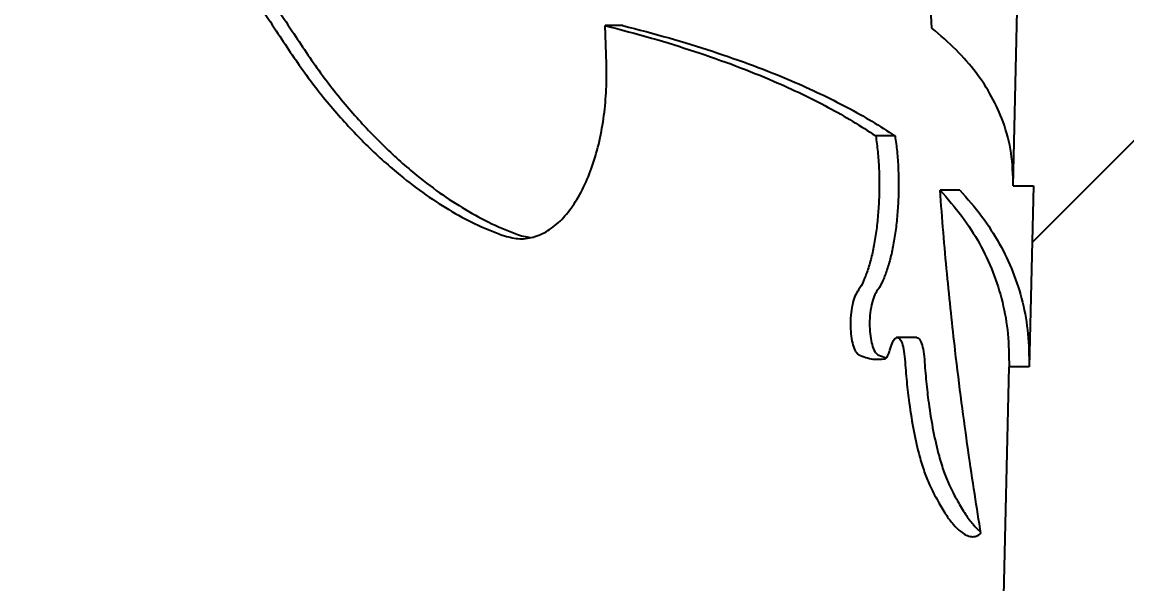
# Model space of a CAD drawing. Header units: millimetres. Extents: x 8 to 871, y 8 to 585.
# Drawn here: x 377.88 to 388.88, y 272.29 to 277.88 of the extents above; entities that cross this region are included whole.
import ezdxf

# ---------------------------------------------------------------- set-up
doc = ezdxf.new("R2010")
doc.units = ezdxf.units.MM
doc.layers.add('DIMENSIONS', color=2, linetype='Continuous')
doc.layers.add('HATCH', color=3, linetype='Continuous')
doc.layers.add('OUTLINE', color=7, linetype='Continuous', lineweight=25)
doc.styles.add('SLDTEXTSTYLE0', font='TXT', dxfattribs={"width": 0.75})
doc.dimstyles.new('SLDDIMSTYLE3', dxfattribs={"dimtxt": 3.5, "dimasz": 2, "dimexe": 0, "dimexo": 0.0625, "dimgap": 0.875, "dimtad": 1, "dimrnd": 1e-09, "dimzin": 12, "dimdsep": 46, "dimtxsty": 'SLDTEXTSTYLE0', "dimsah": 1, "dimcen": 0.09, "dimadec": 0, "dimazin": 3, "dimtol": 1, "dimtp": 0.05, "dimtm": 0.05, "dimtfac": 1, "dimtofl": 0, "dimtmove": 0, "dimatfit": 3, "dimfxl": 0, "dimfrac": 2, "dimtolj": 1, "dimarcsym": 0})

# ---------------------------------------------------------------- blocks, each defined once
blk = doc.blocks.new('_D_31')
at = {"layer": 'DIMENSIONS'}
for p, q in [((435.589, 429.833), (473.701, 429.833)), ((471.701, 429.833), (471.701, 187.335)), ((387.934, 187.335), (473.701, 187.335))]:
    blk.add_line(p, q, dxfattribs=at)
for points in [[(471.701, 429.833), (471.201, 427.833), (472.201, 427.833)], [(471.701, 187.335), (472.201, 189.335), (471.201, 189.335)]]:
    blk.add_solid(points, dxfattribs=at)
at = {"layer": 'DIMENSIONS', "attachment_point": 1, "rotation": 90, "style": 'SLDTEXTSTYLE0'}
for s, insert, char_height in [('±0,05', (468.202, 311.088), 2.5), ('242,5', (467.19, 298.16), 3.5)]:
    blk.add_mtext(s, dxfattribs=dict(at, insert=insert, char_height=char_height))

msp = doc.modelspace()

# ---------------------------------------------------------------- hatches: boundary and pattern name
at = {"layer": 'HATCH'}
h = msp.add_hatch(dxfattribs=at)
h.set_pattern_fill('ANSI31', color=256, angle=3e-322, style=0)
edge = h.paths.add_edge_path(flags=0)
edge.add_line((388.32693, 292.58989), (388.31504, 292.07704))
edge.add_line((388.31504, 292.07704), (388.11499, 292.07704))
edge.add_line((388.11499, 292.07704), (388.09674, 291.28966))
edge.add_spline(control_points=[(388.09674, 291.28966), (388.16342, 291.28966), (388.2301, 291.28966), (388.29679, 291.28966)], knot_values=[0.00002714, 0.00002714, 0.00002714, 0.00002714, 0.0002272, 0.0002272, 0.0002272, 0.0002272], weights=[1, 1, 1, 1], degree=3, periodic=0)
edge.add_line((388.29679, 291.28966), (388.20941, 287.51979))
edge.add_spline(control_points=[(388.20941, 287.51979), (388.14272, 287.51979), (388.07604, 287.51979), (388.00935, 287.51979)], knot_values=[0.0000634, 0.0000634, 0.0000634, 0.0000634, 0.00026345, 0.00026345, 0.00026345, 0.00026345], weights=[1, 1, 1, 1], degree=3, periodic=0)
edge.add_line((388.00935, 287.51979), (387.8951, 282.59093))
edge.add_spline(control_points=[(387.8951, 282.59093), (387.96179, 282.59093), (388.02847, 282.59093), (388.09516, 282.59093)], knot_values=[0.00000348, 0.00000348, 0.00000348, 0.00000348, 0.00020353, 0.00020353, 0.00020353, 0.00020353], weights=[1, 1, 1, 1], degree=3, periodic=0)
edge.add_line((388.09516, 282.59093), (388.01693, 279.21584))
edge.add_spline(control_points=[(388.01693, 279.21584), (387.95024, 279.21584), (387.88356, 279.21584), (387.81687, 279.21584)], knot_values=[0.00007805, 0.00007805, 0.00007805, 0.00007805, 0.0002781, 0.0002781, 0.0002781, 0.0002781], weights=[1, 1, 1, 1], degree=3, periodic=0)
edge.add_line((387.81687, 279.21584), (387.74802, 276.24542))
edge.add_line((387.74802, 276.24542), (387.94807, 276.24542))
edge.add_line((387.94807, 276.24542), (387.90636, 274.44593))
edge.add_line((387.90636, 274.44593), (387.70631, 274.44593))
edge.add_line((387.70631, 274.44593), (386.33384, 215.2352))
edge.add_arc((396.33118, 215.00347), 10.00003, 178.672157, 196.096265)
edge.add_line((386.72318, 212.23094), (387.94978, 207.98024))
edge.add_arc((368.73384, 202.4352), 20, 0, 16.096265, ccw=False)
edge.add_line((388.73384, 202.4352), (388.73384, 196.6352))
edge.add_arc((363.80884, 196.6352), 24.925, 338.091875, 360, ccw=False)
edge.add_line((386.93384, 187.3352), (398.95884, 182.95846))
edge.add_line((398.95884, 182.95846), (398.95884, 329.8218))
edge.add_line((398.95884, 329.8218), (398.42307, 332.57812))
edge.add_line((398.42307, 332.57812), (388.34086, 330.53898))
edge.add_arc((366.03384, 326.33342), 22.7, 0, 10.676699, ccw=False)
edge.add_line((388.73384, 326.33342), (388.73384, 318.83342))
edge.add_arc((383.73384, 318.83342), 5, 358.672157, 360, ccw=False)
edge.add_line((388.7325, 318.71755), (388.38532, 303.7398))
edge.add_line((388.38532, 303.7398), (388.58538, 303.7398))
edge.add_line((388.58538, 303.7398), (388.56448, 302.83817))
edge.add_line((388.56448, 302.83817), (388.36442, 302.83817))
edge.add_line((388.36442, 302.83817), (388.33309, 301.48648))
edge.add_spline(control_points=[(388.33309, 301.48648), (388.39978, 301.48648), (388.46646, 301.48648), (388.53314, 301.48648)], knot_values=[0.00003223, 0.00003223, 0.00003223, 0.00003223, 0.00023229, 0.00023229, 0.00023229, 0.00023229], weights=[1, 1, 1, 1], degree=3, periodic=0)
edge.add_line((388.53314, 301.48648), (388.35458, 293.78268))
edge.add_line((388.35458, 293.78268), (388.15452, 293.78268))
edge.add_line((388.15452, 293.78268), (388.14975, 293.57667))
edge.add_line((388.14975, 293.57667), (388.3498, 293.57667))
edge.add_line((388.3498, 293.57667), (388.33735, 293.03935))
edge.add_spline(control_points=[(388.33735, 293.03935), (388.27066, 293.03935), (388.20398, 293.03935), (388.13729, 293.03935)], knot_values=[0.00000858, 0.00000858, 0.00000858, 0.00000858, 0.00020863, 0.00020863, 0.00020863, 0.00020863], weights=[1, 1, 1, 1], degree=3, periodic=0)
edge.add_line((388.13729, 293.03935), (388.12687, 292.58989))
edge.add_line((388.12687, 292.58989), (388.32693, 292.58989))

# ---------------------------------------------------------------- linework, layer by layer
at = {"layer": 'OUTLINE'}
for p, q in [((387.74802, 276.24542), (387.81687, 279.21584)), ((383.8614, 277.84129), (383.68577, 277.84129)), ((386.57124, 276.74289), (386.37942, 276.74289)), ((387.21589, 276.20466), (387.02017, 276.20466)), ((387.74802, 276.24542), (387.94807, 276.24542)), ((387.94807, 276.24542), (387.90636, 274.44593)), ((382.85463, 275.74864), (382.93267, 275.73466)), ((386.78818, 274.73867), (386.58751, 274.73867)), ((386.40062, 274.56735), (386.47184, 274.53996)), ((386.33384, 215.23521), (387.70631, 274.44593)), ((387.90636, 274.44593), (387.70631, 274.44593))]:
    msp.add_line(p, q, dxfattribs=at)
at = {"layer": 'OUTLINE', "flags": 128}
msp.add_lwpolyline([(383.69862, 277.45578), (383.69541, 277.55222), (383.6922, 277.64866), (383.68577, 277.84129)], dxfattribs=at)
at = {"layer": 'OUTLINE'}
for points, knots in [([(386.93816, 277.81428), (386.90799, 278.49484), (386.83255, 280.19629), (386.69154, 282.91827), (386.56623, 284.95938), (386.50357, 285.97997)], [0, 0, 0, 0, 0.24998425, 0.62498128, 1, 1, 1, 1]), ([(375.26733, 282.43388), (375.47263, 282.32749), (375.88316, 282.11474), (376.47539, 281.76578), (377.04447, 281.38053), (377.54915, 280.99913), (377.99305, 280.62771), (378.3822, 280.27288), (378.75727, 279.90069), (379.11976, 279.5095), (379.46867, 279.09964), (379.8047, 278.67155), (380.12539, 278.22486), (380.32775, 277.91537), (380.42894, 277.76061)], [0, 0, 0, 0, 0.09745539, 0.19488774, 0.29300235, 0.39111727, 0.46636141, 0.54160583, 0.61719205, 0.6927781, 0.76940775, 0.84603783, 0.92301425, 1, 1, 1, 1]), ([(375.39241, 282.43388), (375.59941, 282.32724), (376.01335, 282.11398), (376.61052, 281.76403), (377.18442, 281.37757), (377.69266, 280.99539), (378.13898, 280.62378), (378.52954, 280.2695), (378.90604, 279.89788), (379.26998, 279.50728), (379.62038, 279.098), (379.9579, 278.6705), (380.2801, 278.22436), (380.48348, 277.9152), (380.58518, 277.76061)], [0, 0, 0, 0, 0.09777005, 0.19551678, 0.29394853, 0.39238006, 0.46747406, 0.54256776, 0.6180002, 0.69343248, 0.7698995, 0.84636705, 0.92317875, 1, 1, 1, 1]), ([(383.68577, 277.84129), (383.84091, 277.80044), (384.15133, 277.71871), (384.58286, 277.58467), (384.98915, 277.4417), (385.3413, 277.30003), (385.64618, 277.16146), (385.90898, 277.02851), (386.15539, 276.88864), (386.30474, 276.79147), (386.37942, 276.74289)], [0, 0, 0, 0, 0.13923312, 0.2785956, 0.41783, 0.55719635, 0.66776578, 0.7783354, 0.88916714, 1, 1, 1, 1]), ([(383.8614, 277.84129), (384.01657, 277.80068), (384.32706, 277.71944), (384.75889, 277.58627), (385.16564, 277.44426), (385.5197, 277.30306), (385.8276, 277.16435), (386.09424, 277.03052), (386.34416, 276.8897), (386.49555, 276.79183), (386.57124, 276.74289)], [0, 0, 0, 0, 0.138427243, 0.276981884, 0.415410268, 0.553968534, 0.665342259, 0.776716122, 0.888357579, 1, 1, 1, 1]), ([(387.74802, 276.24542), (387.74502, 276.35554), (387.739, 276.57596), (387.65988, 276.86969), (387.54033, 277.13495), (387.38389, 277.37306), (387.1881, 277.60086), (387.02147, 277.74314), (386.93816, 277.81428)], [0, 0, 0, 0, 0.18567916, 0.37169393, 0.52835633, 0.68501839, 0.84250934, 1, 1, 1, 1]), ([(380.42894, 277.76061), (380.52244, 277.61983), (380.71008, 277.33728), (381.01134, 276.9647), (381.32379, 276.63157), (381.62208, 276.36435), (381.90204, 276.15227), (382.16188, 275.98665), (382.42354, 275.84825), (382.59766, 275.78185), (382.68471, 275.74864)], [0, 0, 0, 0, 0.13872864, 0.27842972, 0.41715688, 0.55683122, 0.66669519, 0.77656039, 0.88828007, 1, 1, 1, 1]), ([(380.58518, 277.76061), (380.67946, 277.61951), (380.8687, 277.33634), (381.17235, 276.96328), (381.48713, 276.62995), (381.78735, 276.3629), (382.06883, 276.15118), (382.32979, 275.98601), (382.59249, 275.848), (382.76725, 275.78176), (382.85463, 275.74864)], [0, 0, 0, 0, 0.1388527, 0.27868043, 0.41753103, 0.55732552, 0.66707893, 0.77683297, 0.88841644, 1, 1, 1, 1]), ([(382.68471, 275.74864), (382.73528, 275.73607), (382.83642, 275.71092), (382.98823, 275.73455), (383.13451, 275.8049), (383.27102, 275.92219), (383.39353, 276.08334), (383.4982, 276.27961), (383.5826, 276.50651), (383.64513, 276.75121), (383.68464, 277.00903), (383.70183, 277.24558), (383.69956, 277.39429), (383.69862, 277.45578)], [0, 0, 0, 0, 0.09725937, 0.194508222, 0.291847728, 0.389175164, 0.484684846, 0.580169527, 0.671923042, 0.763654084, 0.851031827, 0.938405717, 1, 1, 1, 1]), ([(386.37942, 276.74289), (386.38658, 276.69142), (386.40089, 276.58848), (386.41233, 276.4183), (386.41567, 276.24207), (386.41045, 276.06492), (386.39686, 275.89262), (386.37572, 275.72933), (386.34717, 275.57872), (386.31173, 275.44212), (386.26974, 275.32463), (386.23032, 275.24381), (386.20498, 275.20671), (386.19659, 275.19444)], [0, 0, 0, 0, 0.09543381, 0.19084992, 0.28638638, 0.38191689, 0.47541594, 0.56892611, 0.66277455, 0.75664555, 0.85420334, 0.95178107, 1, 1, 1, 1]), ([(386.57124, 276.74289), (386.57842, 276.6917), (386.59277, 276.58932), (386.60431, 276.41994), (386.60777, 276.24443), (386.60271, 276.06803), (386.58929, 275.8965), (386.56837, 275.73395), (386.54008, 275.58388), (386.50491, 275.44739), (386.46316, 275.32965), (386.42308, 275.24647), (386.39683, 275.20805), (386.38753, 275.19444)], [0, 0, 0, 0, 0.09491742, 0.18981478, 0.28484391, 0.37986599, 0.47268391, 0.56551401, 0.65875259, 0.75201366, 0.84929395, 0.94659377, 1, 1, 1, 1]), ([(387.42583, 272.78818), (387.40544, 272.91603), (387.36453, 273.1726), (387.29916, 273.61205), (387.23362, 274.08955), (387.17635, 274.55018), (387.12813, 274.98103), (387.08866, 275.37247), (387.05197, 275.77951), (387.03077, 276.06294), (387.02017, 276.20466)], [0, 0, 0, 0, 0.14816895, 0.29734844, 0.44404316, 0.59175438, 0.69309574, 0.79443609, 0.89721764, 1, 1, 1, 1]), ([(387.02017, 276.20466), (387.0949, 276.11873), (387.24439, 275.94683), (387.41717, 275.67582), (387.55298, 275.39109), (387.64649, 275.0905), (387.70233, 274.7767), (387.70498, 274.55618), (387.70631, 274.44593)], [0, 0, 0, 0, 0.16569087, 0.3314327, 0.49712075, 0.66472856, 0.83239076, 1, 1, 1, 1]), ([(387.21589, 276.20466), (387.29107, 276.11873), (387.44146, 275.94685), (387.61531, 275.67586), (387.75197, 275.39114), (387.84609, 275.09054), (387.90231, 274.77673), (387.90501, 274.55619), (387.90636, 274.44593)], [0, 0, 0, 0, 0.16569145, 0.33143358, 0.49712203, 0.66472954, 0.83239128, 1, 1, 1, 1]), ([(386.19659, 275.19444), (386.18572, 275.17559), (386.16392, 275.13783), (386.14025, 275.04206), (386.12761, 274.93346), (386.12675, 274.82406), (386.13727, 274.72489), (386.1573, 274.64219), (386.18256, 274.58698), (386.20158, 274.57313), (386.20953, 274.56735)], [0, 0, 0, 0, 0.13675614, 0.27398506, 0.4020838, 0.5260464, 0.64689745, 0.76927242, 0.90361243, 1, 1, 1, 1]), ([(386.38753, 275.19444), (386.37657, 275.17556), (386.35462, 275.13774), (386.33078, 275.04165), (386.31813, 274.93288), (386.31736, 274.82383), (386.32788, 274.72521), (386.34789, 274.64282), (386.37327, 274.58725), (386.39249, 274.57326), (386.40062, 274.56735)], [0, 0, 0, 0, 0.13725598, 0.27501353, 0.40288116, 0.52599586, 0.64582568, 0.76748033, 0.90162308, 1, 1, 1, 1]), ([(386.52367, 274.62259), (386.53178, 274.64898), (386.54798, 274.70173), (386.57822, 274.73958), (386.60867, 274.74082), (386.63622, 274.7018), (386.65854, 274.62813), (386.66557, 274.5573), (386.66912, 274.52167)], [0, 0, 0, 0, 0.16505908, 0.33002403, 0.49733593, 0.66545639, 0.83171374, 1, 1, 1, 1]), ([(386.78679, 274.73371), (386.79184, 274.73474), (386.80719, 274.73788), (386.83013, 274.6999), (386.85247, 274.62747), (386.85949, 274.55676), (386.86296, 274.52167)], [0, 0, 0, 0, 0.14223304, 0.4321449, 0.71824562, 1, 1, 1, 1]), ([(386.46794, 274.52669), (386.4737, 274.52924), (386.48818, 274.53563), (386.50794, 274.56828), (386.5191, 274.60681), (386.52367, 274.62259)], [0, 0, 0, 0, 0.280929386, 0.705547962, 1, 1, 1, 1]), ([(386.20953, 274.56735), (386.23333, 274.55738), (386.28094, 274.53745), (386.36788, 274.51813), (386.42918, 274.52337), (386.46794, 274.52669)], [0, 0, 0, 0, 0.26890638, 0.53781376, 1, 1, 1, 1]), ([(386.66912, 274.52167), (386.67478, 274.44706), (386.68619, 274.29684), (386.71501, 274.05359), (386.75659, 273.79787), (386.80882, 273.57196), (386.86232, 273.3959), (386.89696, 273.31515), (386.91441, 273.27445)], [0, 0, 0, 0, 0.1359496, 0.27372482, 0.47494714, 0.68195536, 0.83972661, 1, 1, 1, 1]), ([(386.86296, 274.52167), (386.86867, 274.44712), (386.88016, 274.29701), (386.90914, 274.05397), (386.95094, 273.79853), (387.00347, 273.57256), (387.05735, 273.39623), (387.09229, 273.31526), (387.1099, 273.27445)], [0, 0, 0, 0, 0.13556309, 0.27295605, 0.47385266, 0.68052155, 0.83900245, 1, 1, 1, 1]), ([(386.91441, 273.27445), (386.9418, 273.21868), (386.99672, 273.10683), (387.0762, 272.97675), (387.15273, 272.87446), (387.22043, 272.80802), (387.2799, 272.77002), (387.33183, 272.75503), (387.38095, 272.75865), (387.41087, 272.77834), (387.42583, 272.78818)], [0, 0, 0, 0, 0.13819539, 0.27710225, 0.41529417, 0.55417798, 0.66491045, 0.77564251, 0.88782198, 1, 1, 1, 1]), ([(387.1099, 273.27445), (387.13731, 273.21899), (387.19228, 273.10777), (387.27193, 272.97757), (387.34819, 272.87772), (387.39827, 272.82363), (387.42194, 272.80857), (387.4227, 272.80809)], [0, 0, 0, 0, 0.24733876, 0.4959269, 0.7432604, 0.99180437, 1, 1, 1, 1])]:
    msp.add_open_spline(points, degree=3, knots=knots, dxfattribs=at)

# ---------------------------------------------------------------- dimensions: what is measured, and where the dimension line sits
at = {"layer": 'DIMENSIONS'}
dim = msp.add_linear_dim(base=(471.70139, 187.3352), p1=(434.58919, 429.83342), p2=(386.93384, 187.3352), angle=90, dimstyle='SLDDIMSTYLE3', dxfattribs=at)
dim.commit()
dim.dimension.update_dxf_attribs({"geometry": '_D_31', "text_midpoint": (471.70139, 308.58431), "dimtype": 160})

doc.saveas('drawing.dxf')
